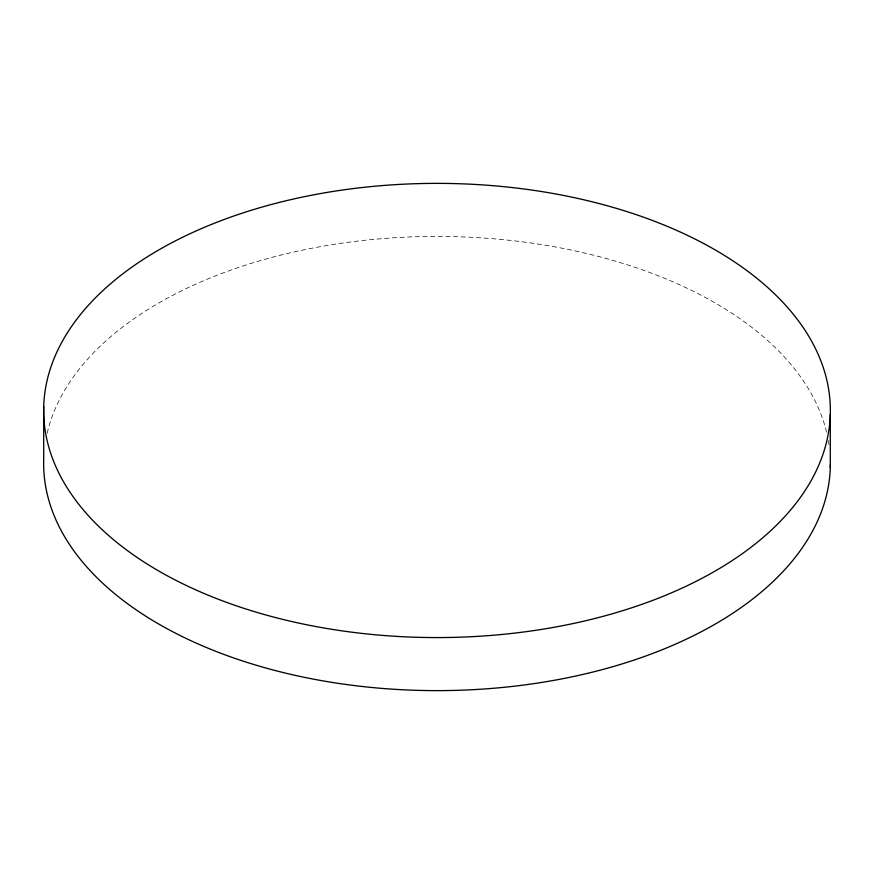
<?xml version="1.0" encoding="UTF-8"?>
<svg xmlns="http://www.w3.org/2000/svg" width="874" height="874" viewBox="0 0 874 874"><rect width="100%" height="100%" fill="white"/><g stroke="black" fill="none" stroke-linecap="round" stroke-linejoin="round"><path stroke-width="0.66" stroke-dasharray="4.37 3.28" d="M47.152 433.231A393.366 227.109 0 0 1 437.481 236.428A393.366 227.109 0 0 1 826.968 433.788M828.334 440.529A393.366 227.109 0 0 1 829.175 445.948"/><path stroke-width="1.31" d="M830.3 414.451A393.366 227.109 0 0 1 234.385 605.136A393.366 227.109 0 0 1 246.315 211.836A393.366 227.109 0 0 1 830.3 414.451L830.3 467.503M43.7 406.497L43.7 459.549A393.366 227.109 0 0 0 432.433 690.613A393.366 227.109 0 0 0 830.355 464.826"/></g></svg>
